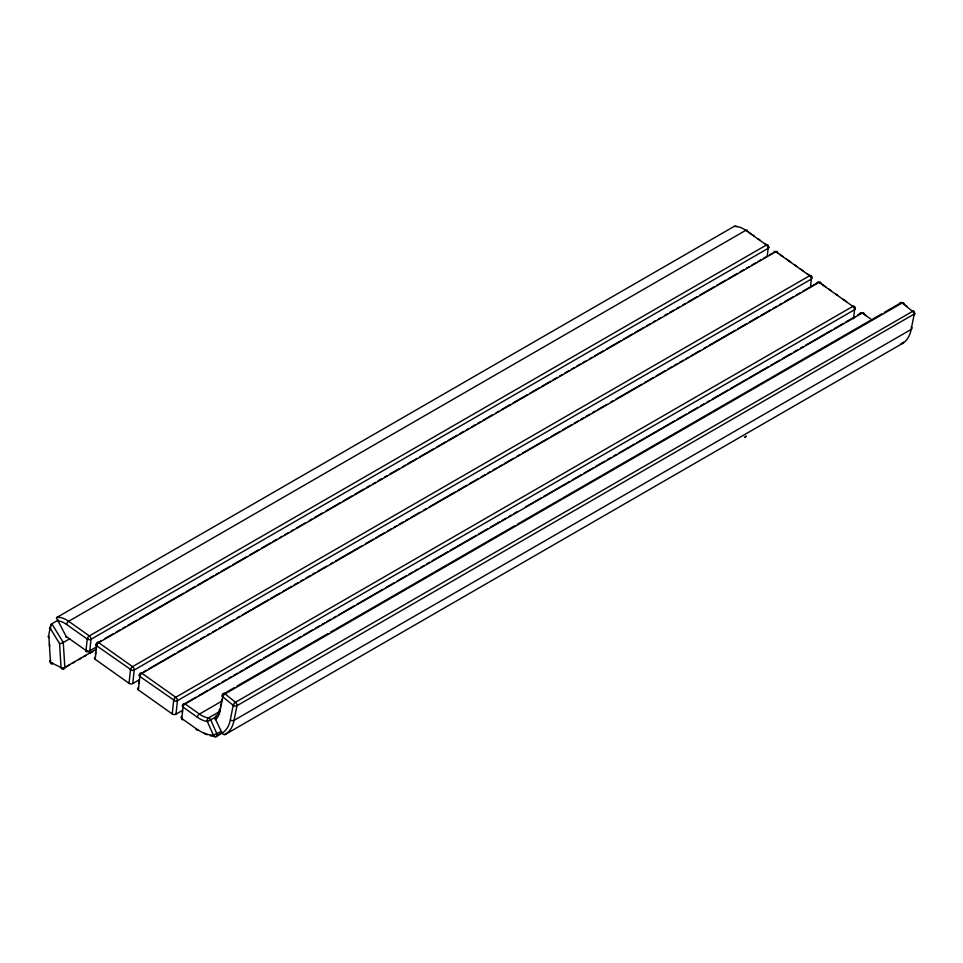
<?xml version="1.0" encoding="UTF-8"?>
<svg xmlns="http://www.w3.org/2000/svg" width="963" height="963" viewBox="0 0 963 963"><rect width="100%" height="100%" fill="white"/><g stroke="black" fill="none" stroke-linecap="round" stroke-linejoin="round"><path stroke-width="1.44" d="M63.077 669.08L63.089 668.707A2.672 1.661 -63.9 0 1 61.054 667.54L50.485 662.351L48.932 637.494A24.075 13.903 60 0 1 50.461 628.646L51.039 624.65A1.938 1.252 -67 0 1 51.858 623.759M95.433 654.635L95.674 652.384M139.298 679.77L132.786 683.537A2.672 1.709 6 0 1 129.018 683.297L95.193 659.306L96.601 645.8A2.672 1.709 6 0 1 96.613 643.38A2.672 1.541 60 0 1 98.708 642.67L775.829 251.728A2.672 1.36 -54.7 0 1 777.514 252.691L776.912 251.861M129.018 683.297L130.426 669.791A2.672 1.36 -54.7 0 1 132.533 666.649L809.654 275.719A2.672 1.36 -54.7 0 1 811.34 276.67L811.761 276.562M132.786 683.537L134.194 670.031A2.672 1.541 60 0 0 132.533 666.649L98.708 642.67A2.672 1.36 -54.7 0 0 96.601 645.8L131.269 669.875M138.901 683.032L139.129 680.781M182.248 712.295L182.452 710.393L176.012 714.173A2.672 1.709 6 0 1 172.245 713.932L138.407 689.953L139.828 676.447A2.672 1.709 6 0 1 139.84 674.028A2.672 1.541 60 0 1 141.934 673.306L819.056 282.376A2.672 1.36 -54.7 0 1 820.729 283.327L820.139 282.496M172.245 713.932L173.653 700.426A2.672 1.36 -54.7 0 1 175.76 697.284L852.881 306.354A2.672 1.36 -54.7 0 1 854.554 306.812M176.012 714.173L177.421 700.667A2.672 1.541 60 0 0 175.76 697.284L141.934 673.306A2.672 1.36 -54.7 0 0 139.828 676.447L174.496 700.51M745.964 436.456L745.795 436.408M767.318 256.014L768.113 248.37A2.672 1.709 6 0 0 768.125 245.95L764.682 243.507M810.617 285.842L811.328 279.089A2.672 1.709 6 0 0 811.34 276.67L811.544 276.225M853.603 318.741L854.542 309.737A2.672 1.709 6 0 0 854.554 307.305L854.975 307.197M220.455 706.457L220.936 704.025M221.418 701.594L221.887 699.15M222.369 696.718L222.85 694.287L234.515 687.546M215.231 719.373L215.58 719.505A29.42 16.985 60 0 0 219.937 711.488L222.802 696.887A2.672 1.818 11.1 0 1 222.85 694.287A2.672 1.541 60 0 1 225.077 693.866L902.199 302.936A2.672 1.204 -50.9 0 1 903.715 303.766L903.174 302.924M221.996 732.867L222.152 733.144A44.406 25.64 60 0 0 230.326 719.927L233.19 705.313A2.672 1.204 -50.9 0 1 235.454 702.292L912.575 311.362A2.672 1.204 -50.9 0 1 914.092 312.193A2.672 1.818 11.1 0 1 914.056 314.793L911.191 329.406A47.079 27.181 60 0 1 902.524 343.43L225.402 734.36A2.672 1.541 60 0 1 224.295 734.372M768.546 247.419L768.113 248.37L90.991 639.312A2.672 1.709 6 0 1 87.224 639.071L66.555 624.409A24.075 13.903 60 0 0 58.069 620.906L56.408 618.114A1.938 1.288 9.4 0 1 56.949 617.367M914.525 313.866L236.934 705.723A2.672 1.818 11.1 0 1 233.19 705.313L222.802 696.887A2.672 1.204 -50.9 0 1 225.077 693.866L235.454 702.292A2.672 1.541 60 0 1 236.934 705.723L234.069 720.336A47.079 27.181 60 0 1 225.402 734.36A2.672 2.179 58.2 0 1 222.152 733.144L215.58 719.505A2.672 2.179 50.8 0 1 216.013 716.183A26.747 15.444 60 0 0 219.985 708.9A2.672 1.818 11.1 0 0 219.937 711.488M860.669 312.951L857.576 315.226M768.679 247.587L768.113 248.37A2.672 1.541 60 0 0 766.452 244.999L745.783 230.338A26.747 15.444 60 0 0 734.071 226.437L56.949 617.379A26.747 15.444 60 0 1 68.662 621.279L89.33 635.929A2.672 1.541 60 0 1 90.991 639.312L89.8 650.771A2.672 1.541 60 0 1 87.705 651.482A2.672 1.36 -54.7 0 1 86.02 650.531L66.098 636.399L58.069 620.906M914.633 314.01L914.056 314.793A2.672 1.541 60 0 0 912.575 311.362L902.199 302.936A2.672 1.541 60 0 0 899.972 303.345L884.407 312.337M860.886 312.975L860.176 313.733A2.672 1.541 60 0 1 862.27 313.011A2.672 1.36 -54.7 0 1 863.931 313.481M50.858 625.228A26.747 15.444 60 0 1 51.858 623.771L58.346 620.028M63.57 668.864A2.672 1.541 60 0 0 64.834 667.371L63.269 642.514L69.781 638.746M97.913 642.634L101.801 640.383M104.401 638.89L113.478 633.642M116.078 632.149L119.966 629.898M122.554 628.406L125.154 626.901M127.742 625.408L136.83 620.16M139.418 618.667L183.524 593.208M186.124 591.703L195.2 586.467M197.8 584.962L208.177 578.98M209.465 578.221L213.365 575.982M215.953 574.478L218.553 572.985M221.141 571.48L230.229 566.244M232.817 564.751L247.082 556.506M249.682 555.013L258.758 549.765M261.358 548.272L270.434 543.024M273.035 541.531L276.923 539.28M279.511 537.787L282.111 536.283M284.699 534.79L288.599 532.539M291.187 531.046L293.787 529.542M296.375 528.049L305.464 522.801M309.352 520.562L311.94 519.057M314.54 517.564L322.328 513.074M326.216 510.823L340.481 502.59M343.081 501.085L352.157 495.849M354.757 494.344L363.833 489.108M366.421 487.603L370.322 485.364M372.91 483.859L375.51 482.367M378.098 480.862L381.998 478.623M384.586 477.118L387.186 475.626M389.774 474.121L398.851 468.885M402.751 466.634L405.339 465.141M407.939 463.636L417.015 458.4M419.615 456.907L433.88 448.662M436.468 447.169L445.556 441.921M448.144 440.428L457.232 435.18M459.82 433.687L463.709 431.436M466.309 429.943L468.909 428.439M471.497 426.946L475.385 424.695M477.985 423.202L480.573 421.698M483.173 420.205L492.249 414.957M496.138 412.718L498.738 411.213M501.338 409.72L510.414 404.472M513.002 402.979L527.279 394.746M529.867 393.241L538.955 388.005M541.543 386.5L550.619 381.264M553.219 379.759L557.108 377.52M559.708 376.015L562.296 374.523M564.896 373.018L568.784 370.779M571.384 369.274L573.972 367.782M576.572 366.277L580.46 364.038M583.048 362.533L585.648 361.041M589.537 358.79L592.137 357.297M594.725 355.792L603.813 350.556M606.401 349.063L620.678 340.818M623.266 339.325L632.342 334.077M634.942 332.584L644.018 327.336M646.618 325.843L650.507 323.592M653.107 322.099L655.695 320.595M658.295 319.102L660.883 317.609M664.771 315.358L667.371 313.854M669.959 312.361L673.859 310.11M676.447 308.617L679.047 307.125M682.936 304.874L685.536 303.369M688.124 301.876L697.2 296.628M699.8 295.135L714.065 286.902M716.665 285.397L725.741 280.161M728.341 278.656L737.417 273.42M740.017 271.915L743.905 269.676M746.494 268.171L749.094 266.679M751.682 265.174L755.582 262.935M758.17 261.43L760.77 259.938M763.358 258.445L767.258 256.194M769.846 254.689L772.446 253.197M96.276 647.028L89.8 650.771A2.672 1.709 6 0 1 86.02 650.531L87.224 639.071A2.672 1.36 -54.7 0 1 89.33 635.929L766.452 244.999A2.672 1.36 -54.7 0 1 768.125 245.95M95.963 649.399L64.834 667.371A2.672 1.42 -3.6 0 1 61.054 667.54L59.55 643.573L50.461 628.646M64.377 667.949L69.565 664.952M72.165 663.459L74.765 661.966M78.653 659.715L81.241 658.223M83.841 656.718L86.429 655.225M90.329 652.974L92.917 651.482M143.728 671.777L146.328 670.272M148.916 668.779L174.857 653.805M177.457 652.3L186.533 647.064M189.133 645.559L198.209 640.323M200.81 638.818L204.698 636.579M207.286 635.074L209.886 633.582M212.474 632.089L216.374 629.838M218.962 628.333L221.562 626.841M224.15 625.348L233.239 620.1M237.127 617.849L239.715 616.356M242.315 614.863L251.391 609.615M252.691 608.869L268.256 599.877M270.856 598.384L279.932 593.136M282.532 591.643L291.608 586.395M294.197 584.902L298.097 582.651M300.685 581.158L303.285 579.654M305.873 578.161L309.773 575.91M312.361 574.417L314.961 572.925M317.549 571.42L326.626 566.184M330.526 563.933L333.114 562.428M335.714 560.935L361.655 545.961M365.543 543.71L373.331 539.22M375.919 537.715L385.007 532.479M387.595 530.974L391.484 528.735M394.084 527.23L396.672 525.738M399.272 524.245L403.16 521.994M405.76 520.489L408.348 518.997M410.948 517.504L420.024 512.256M423.913 510.005L426.513 508.512M429.101 507.02L455.054 492.033M457.642 490.54L466.73 485.292M469.318 483.799L478.394 478.551M480.994 477.058L484.883 474.807M487.483 473.315L490.071 471.81M492.671 470.317L496.559 468.066M499.159 466.574L501.747 465.081M504.347 463.576L513.423 458.34M517.312 456.089L519.912 454.596M522.5 453.091L548.441 438.117M551.041 436.612L560.117 431.376M562.717 429.871L571.793 424.635M574.393 423.13L578.282 420.891M580.882 419.387L583.47 417.894M586.07 416.401L589.958 414.15M592.546 412.646L595.146 411.153M597.734 409.66L606.822 404.412M610.711 402.161L613.311 400.668M615.899 399.176L641.84 384.189M644.44 382.696L653.516 377.448M656.116 375.955L665.192 370.707M667.78 369.214L671.68 366.963M674.269 365.471L676.869 363.966M679.457 362.473L683.357 360.222M685.945 358.73L688.545 357.237M691.133 355.732L700.221 350.496M704.109 348.245L706.698 346.752M709.298 345.248L735.238 330.273M737.839 328.768L746.915 323.532M749.503 322.027L758.591 316.791M761.179 315.286L770.268 310.05M772.856 308.557L776.744 306.306M779.344 304.802L781.932 303.309M784.532 301.816L793.608 296.568M796.208 295.075L800.097 292.824M802.697 291.332L816.961 283.086A2.672 1.541 60 0 1 819.056 282.376L852.881 306.354A2.672 1.541 60 0 1 854.542 309.737L177.421 700.667A2.672 1.709 6 0 1 173.653 700.426L174.363 700.149M182.597 719.77A2.672 1.36 -54.7 0 1 181.838 718.542L183.042 707.083A2.672 1.709 6 0 1 183.054 704.663L196.019 697.176M198.619 695.671L207.695 690.435M210.295 688.93L219.371 683.694M221.972 682.189L225.86 679.95M228.448 678.446L231.048 676.953M233.636 675.448L237.536 673.209M240.124 671.705L242.724 670.212M245.312 668.707L260.877 659.727M263.477 658.223L289.418 643.248M292.018 641.755L295.906 639.504M297.206 638.758L301.094 636.507M303.694 635.014L312.77 629.766M315.358 628.273L319.259 626.022M321.847 624.53L324.447 623.025M327.035 621.532L330.935 619.281M333.523 617.789L336.123 616.284M338.711 614.791L354.276 605.799M356.876 604.307L382.817 589.332M385.417 587.827L394.493 582.591M397.081 581.086L406.169 575.85M408.757 574.345L412.646 572.106M415.246 570.602L417.846 569.109M420.434 567.604L424.322 565.365M426.922 563.861L429.51 562.368M432.11 560.875L447.675 551.883M450.275 550.379L476.216 535.404M478.804 533.911L487.892 528.663M490.48 527.17L499.556 521.922M502.156 520.429L506.044 518.178M508.645 516.686L511.233 515.181M513.833 513.688L517.721 511.437M525.509 506.947L541.074 497.955M543.662 496.463L569.615 481.488M572.203 479.983L581.279 474.747M583.879 473.242L592.955 468.006M595.555 466.501L604.632 461.265M607.232 459.76L611.12 457.521M613.708 456.017L616.308 454.524M618.896 453.031L634.473 444.039M637.061 442.547L674.678 420.819M677.278 419.326L686.354 414.078M688.954 412.585L698.031 407.337M700.619 405.844L704.519 403.593M707.107 402.101L709.707 400.596M712.295 399.103L727.859 390.111M730.46 388.619L747.324 378.88M748.624 378.134L768.077 366.903M770.665 365.398L779.753 360.162M782.341 358.657L791.43 353.421M794.018 351.916L797.906 349.677M800.506 348.173L803.094 346.68M805.694 345.187L831.635 330.201M834.235 328.708L843.311 323.46M845.911 321.967L854.988 316.719M237.115 686.041L327.914 633.618M330.514 632.125L334.402 629.874M335.702 629.128L514.711 525.774M517.3 524.281L561.405 498.822M562.705 498.064L870.131 320.571M872.731 319.078L881.807 313.83M221.478 701.341L199.425 714.077A2.672 1.36 -54.7 0 0 197.319 717.206L183.042 707.083L182.729 706.084M218.926 711.946L208.538 717.941A2.672 2.01 -83.2 0 0 207.346 721.456L213.425 735.226A2.672 2.07 -89.1 0 0 216.145 736.587L221.334 733.589M215.989 717.038L207.346 721.456A29.42 16.985 60 0 1 197.319 717.206M220.768 731.567L213.425 735.226A44.406 25.64 60 0 1 196.127 728.666L181.838 718.542A2.672 1.709 6 0 1 181.429 716.448M217.193 735.467L222.381 732.482M746.108 436.408L744.82 437.178M745.061 437.106L745.988 436.371M87.934 638.794L87.224 639.071L88.066 639.155M131.137 669.514L130.426 669.791A2.672 1.709 6 0 0 134.194 670.031L811.328 279.089A2.672 1.541 60 0 0 809.654 275.719L775.829 251.728A2.672 1.541 60 0 0 773.855 251.969M233.937 705.121L233.19 705.313L234.045 705.482M51.569 663.603L52.52 663.519A2.672 1.541 60 0 1 52.026 663.206M224.03 693.902L225.077 693.866L224.114 693.637M51.484 663.399L52.52 663.519A2.672 1.661 -63.9 0 1 50.485 662.351A2.672 1.42 -3.6 0 1 50.497 660.341A2.672 1.541 60 0 0 50.594 660.955M737.189 226.666L735.238 226.197A1.938 1.288 9.2 0 0 734.071 226.437M748.6 232.107L750.899 233.744M752.055 234.551L754.342 236.176M757.797 238.619L760.096 240.256M779.765 254.292L783.148 256.688M786.53 259.083L791.044 262.285M794.427 264.681L796.678 266.282M800.06 268.677L803.443 271.072M806.825 273.468L811.34 276.67M821.86 284.133L826.374 287.323M828.625 288.924L830.876 290.525M835.39 293.715L837.641 295.316M843.287 299.312L846.67 301.708M863.943 313.962L866.327 315.659M871.792 319.764L862.27 313.011L185.149 703.941A2.672 1.541 60 0 0 183.054 704.663M905.449 305.175L907.17 306.571M912.358 310.784L914.092 312.193M819.958 282.641L820.729 283.327A2.672 1.709 6 0 0 820.175 283.026M776.732 252.005L777.514 252.691A2.672 1.709 6 0 0 776.96 252.378M902.969 303.032L903.715 303.766A2.672 1.818 11.1 0 0 902.536 303.152M86.622 651.361L86.02 650.531L86.369 651.361M51.858 623.771L63.269 642.514M139.515 675.448L139.828 676.447L139.767 675.448M96.3 644.813L96.601 645.8L96.553 644.801M49.45 643.765L49.631 646.522M182.982 706.084L183.042 707.083A2.672 1.36 -54.7 0 1 185.149 703.941L199.425 714.077A26.747 15.444 60 0 0 208.538 717.941A2.672 1.541 60 0 1 210.801 720.035L216.88 733.806A2.672 1.541 60 0 1 216.145 736.587A47.079 27.181 60 0 1 210.271 735.732M901.103 343.273A2.672 1.541 60 0 0 902.524 343.43A2.672 2.179 58.2 0 0 903.426 342.178M899.972 303.345A2.672 1.818 11.1 0 1 901.163 303.008M215.712 718.229A2.672 1.541 60 0 1 216.013 716.183M230.326 719.927A2.672 1.818 11.1 0 0 234.069 720.336L911.191 329.406A2.672 1.818 11.1 0 0 911.227 326.806M63.281 642.514A2.672 0.722 -18.6 0 1 60.549 643.465A3.058 0.819 -18.6 0 1 59.55 643.573M49.45 628.803A26.747 15.444 60 0 1 50.052 626.913M48.932 637.494A2.672 1.42 -3.6 0 1 48.355 635.965M747.457 231.301A2.672 1.36 -54.7 0 0 745.783 230.338L68.662 621.279A2.672 1.36 -54.7 0 0 66.555 624.409M66.098 636.399A3.058 0.734 -40 0 0 65.869 636.952A2.769 0.662 -40 0 0 66.17 637.181A2.54 0.602 -40 0 0 66.616 637.037M138.407 689.953A2.672 1.709 6 0 1 138.419 687.534M95.193 659.306A2.672 1.709 6 0 1 94.627 657.404M207.201 734.745A47.079 27.181 60 0 1 204.072 733.385M197.8 729.629A2.672 1.36 -54.7 0 1 196.127 728.666M182.609 718.554A2.672 1.541 60 0 1 182.248 717.953M860.729 313.493A2.672 1.709 6 0 1 861.367 313.36M862.066 313.348A2.672 1.709 6 0 1 862.752 313.444"/></g></svg>
